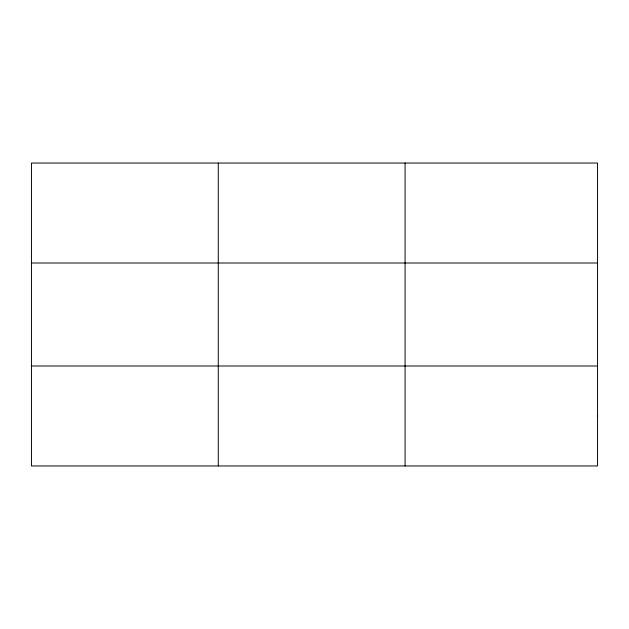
<?xml version="1.0" encoding="UTF-8"?>
<svg xmlns="http://www.w3.org/2000/svg" width="629" height="629" viewBox="0 0 629 629"><rect width="100%" height="100%" fill="white"/><g stroke="black" fill="none" stroke-linecap="round" stroke-linejoin="round"><path stroke-width="0.94" d="M218.263 465.963L218.263 163.037M405.076 465.963L405.076 163.037M31.45 263.001L597.55 263.001M31.45 365.999L597.55 365.999M597.55 415.981L597.55 465.963L31.45 465.963L31.45 163.037L597.55 163.037L597.55 415.981"/></g></svg>
